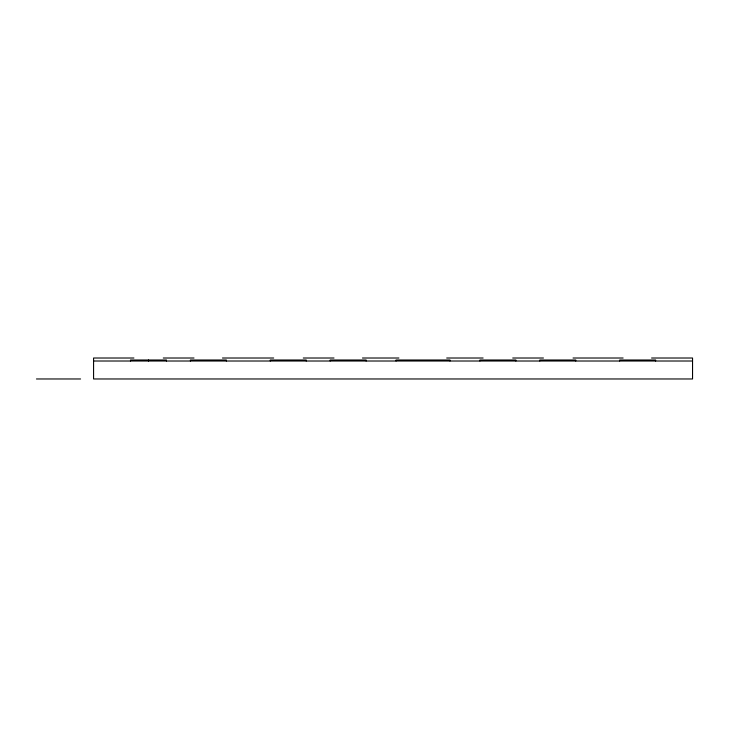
<?xml version="1.0" encoding="UTF-8"?>
<svg xmlns="http://www.w3.org/2000/svg" width="729" height="729" viewBox="0 0 729 729"><rect width="100%" height="100%" fill="white"/><g stroke="black" fill="none" stroke-linecap="round" stroke-linejoin="round"><path stroke-width="1.09" d="M133.917 358.012L93.576 358.012L93.576 378.971L692.55 378.971L692.55 358.012L651.571 358.012M163.278 358.012L194.014 358.012M222.463 358.012L273.685 358.012M303.282 358.012L334.01 358.012M362.468 358.012L398.891 358.012M446.695 358.012L483.117 358.012M512.715 358.012L543.442 358.012M573.04 358.012L623.122 358.012M93.576 361.01L692.55 361.01M36.45 378.971L80.573 378.971M655.617 361.01L655.617 360.008L619.677 360.008L619.677 361.01M575.746 361.01L575.746 360.008L539.815 360.008L539.815 361.01M515.85 361.01L515.85 360.008L479.919 360.008L479.919 361.01M449.966 361.01L449.966 360.008L396.057 360.008L396.057 361.01M366.113 361.01L366.113 360.008L330.173 360.008L330.173 361.01M306.216 361.01L306.216 360.008L270.277 360.008L270.277 361.01M226.345 361.01L226.345 360.008L190.415 360.008L190.415 361.01M166.449 361.01L166.449 360.008L130.509 360.008L130.509 361.01M148.479 360.008L148.479 361.01"/></g></svg>
